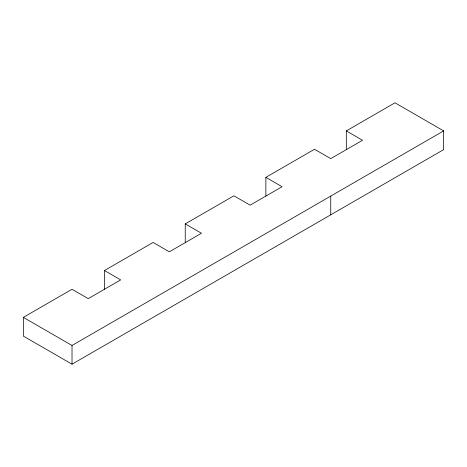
<?xml version="1.0" encoding="UTF-8"?>
<svg xmlns="http://www.w3.org/2000/svg" width="467" height="467" viewBox="0 0 467 467"><rect width="100%" height="100%" fill="white"/><g stroke="black" fill="none" stroke-linecap="round" stroke-linejoin="round"><path stroke-width="0.7" d="M346.321 149.633L346.321 130.9L394.983 102.804L443.65 130.9L443.65 149.633L72.017 364.196L23.35 336.1L23.35 317.367L72.017 289.271L88.234 298.635L120.679 279.908L104.456 270.539L104.456 289.271M104.456 270.539L153.123 242.443L169.346 251.806L201.464 233.267L185.241 223.903L185.241 242.63M185.241 223.903L233.903 195.801L250.125 205.171L282.086 186.718L265.863 177.355L265.863 196.087M265.863 177.355L314.524 149.259L330.747 158.622L362.544 140.269L346.321 130.9M23.35 317.367L72.017 345.463L443.65 130.9M330.747 196.087L330.747 214.814M72.017 345.463L72.017 364.196"/></g></svg>
